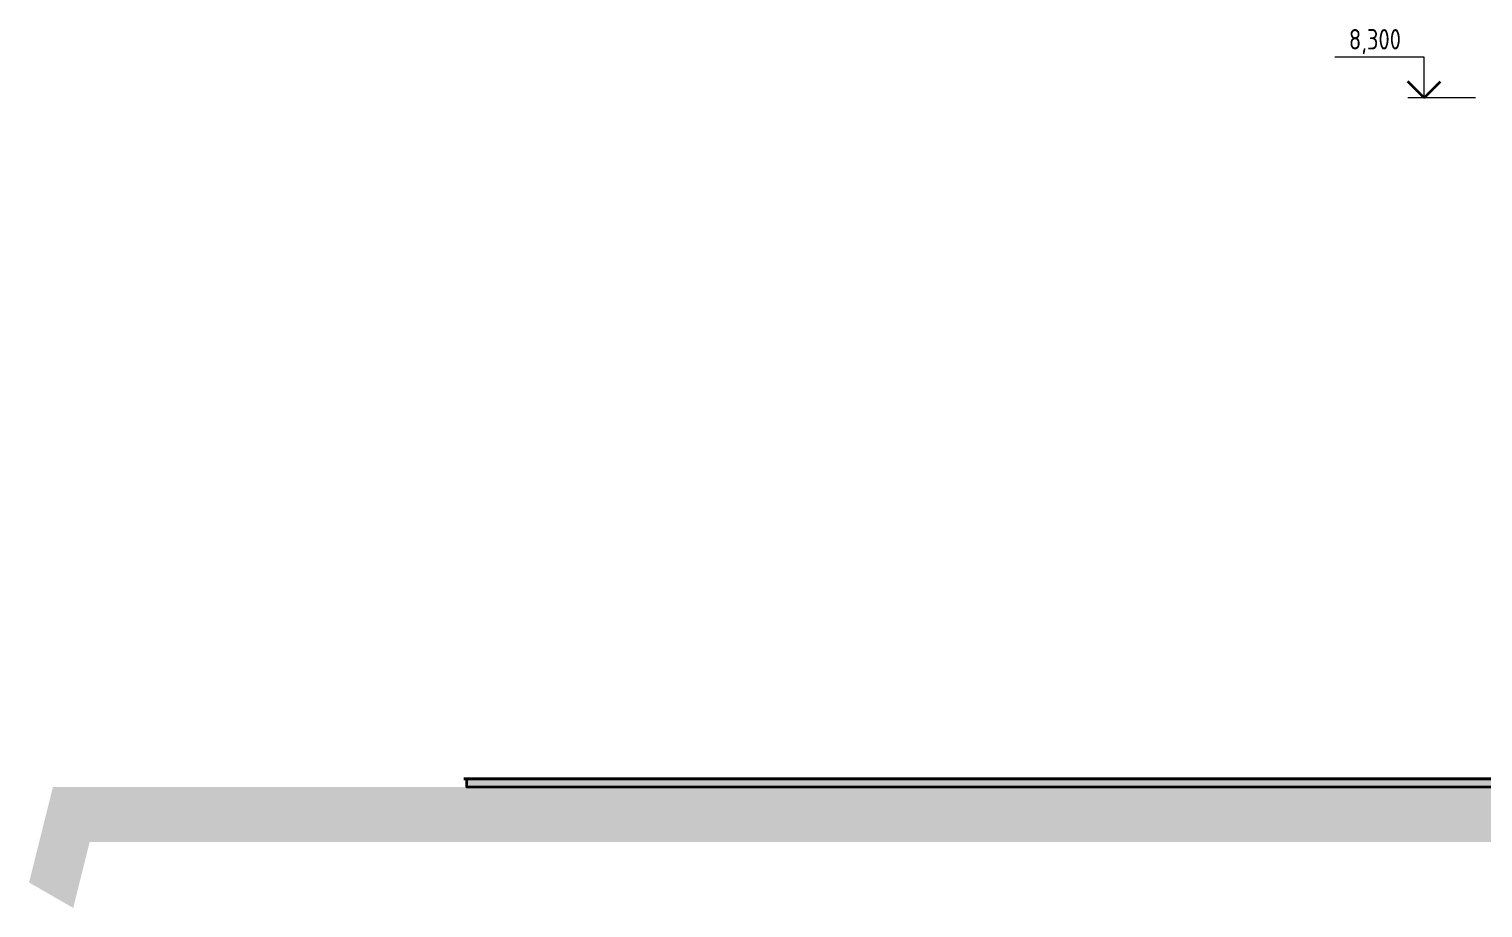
# Model space of a CAD drawing. Header units: millimetres. Extents: x 38742 to 132043, y -3942 to 12834.
# Drawn here: x 89634 to 107458, y -1777 to 9001 of the extents above; entities that cross this region are included whole.
import ezdxf

# ---------------------------------------------------------------- set-up
doc = ezdxf.new("R2010")
doc.units = ezdxf.units.MM
doc.header["$MEASUREMENT"] = 0
for name, color, linetype, lineweight in [('подп стены Инжзащита_Ном._пера__94', 252, 'Continuous', 13), ('подп стены Инжзащита_Ном._пера__97', 7, 'Continuous', 20), ('подп стены Инжзащита_Ном._пера__98', 7, 'Continuous', 35), ('подп стены Инжзащита_Ном._пера__99', 7, 'Continuous', 40), ('чертеж_Ном._пера__96', 7, 'Continuous', 13), ('чертеж_Ном._пера__98', 7, 'Continuous', 35)]:
    doc.layers.add(name, color=color, linetype=linetype, lineweight=lineweight)
doc.layers.add('чертеж', color=7, linetype='Continuous')
doc.styles.add('СГЕНЕРИР_СТИЛЬ_1', font='gost_2_304-81_type.ttf')

# ---------------------------------------------------------------- blocks, each defined once
blk = doc.blocks.new('Отметка высоты (ГОСТ)[30]_3', base_point=(106738, 8158))
at = {"layer": 'чертеж_Ном._пера__96', "linetype": 'Continuous'}
for p, q in [((106738, 8658), (105641, 8658)), ((106738, 8158), (106738, 8658)), ((107369, 8158), (106538, 8158))]:
    blk.add_line(p, q, dxfattribs=at)
at = {"layer": 'чертеж_Ном._пера__98', "linetype": 'Continuous'}
for q in [(106538, 8358), (106938, 8358)]:
    blk.add_line((106738, 8158), q, dxfattribs=at)
at = {"layer": 'чертеж_Ном._пера__96', "insert": (106538, 8692), "char_height": 250, "attachment_point": 9, "style": 'СГЕНЕРИР_СТИЛЬ_1'}
blk.add_mtext('{8,300\\A1{\\H.66x;\\S^  ;}}', dxfattribs=at)

msp = doc.modelspace()

# ---------------------------------------------------------------- hatches: boundary and pattern name
at = {"layer": 'подп стены Инжзащита_Ном._пера__94', "linetype": 'Continuous'}
msp.add_hatch(color=256, dxfattribs=at).paths.add_polyline_path([(113747.3, -192), (94997.9, -192), (94997.9, -292), (113747.3, -292)])
at = {"layer": 'подп стены Инжзащита_Ном._пера__97', "linetype": 'Continuous'}
h = msp.add_hatch(dxfattribs=at)
h.set_pattern_fill('ГРУНТ_0003', color=256, style=0, pattern_type=2)
h.set_pattern_definition([(45, (50891.67, -142), (-275.7716, 275.7716), []), (45, (50799.75, -50.1), (-551.543, 551.543), []), (45, (50707.8, 41.86), (-551.543, 551.543), []), (135, (50615.9, 133.78), (91.92388, 91.92388), [390, -390])])
h.paths.add_polyline_path([(90376.4, -967.3), (90174, -1776.9), (89633.5, -1464.8), (89926.7, -292), (113747.3, -292), (113747.3, -942), (122999.3, -942), (123104.1, -1366.2), (123493.5, -1366.2), (123493.5, -1561.9), (112905.5, -1561.9), (112905.5, -967.3)])

# ---------------------------------------------------------------- linework, layer by layer
at = {"layer": 'подп стены Инжзащита_Ном._пера__98', "linetype": 'Continuous', "flags": 128}
msp.add_lwpolyline([(113747.3, -192), (94997.9, -192), (94997.9, -292), (113747.3, -292)], close=True, dxfattribs=at)
at = {"layer": 'подп стены Инжзащита_Ном._пера__99', "linetype": 'Continuous', "flags": 128}
msp.add_lwpolyline([(113747.3, -192), (94965.6, -192)], dxfattribs=at)

# ---------------------------------------------------------------- block references
at = {"layer": 'чертеж', "linetype": 'Continuous'}
msp.add_blockref('Отметка высоты (ГОСТ)[30]_3', (106738.2, 8158), dxfattribs=at)

doc.saveas('drawing.dxf')
